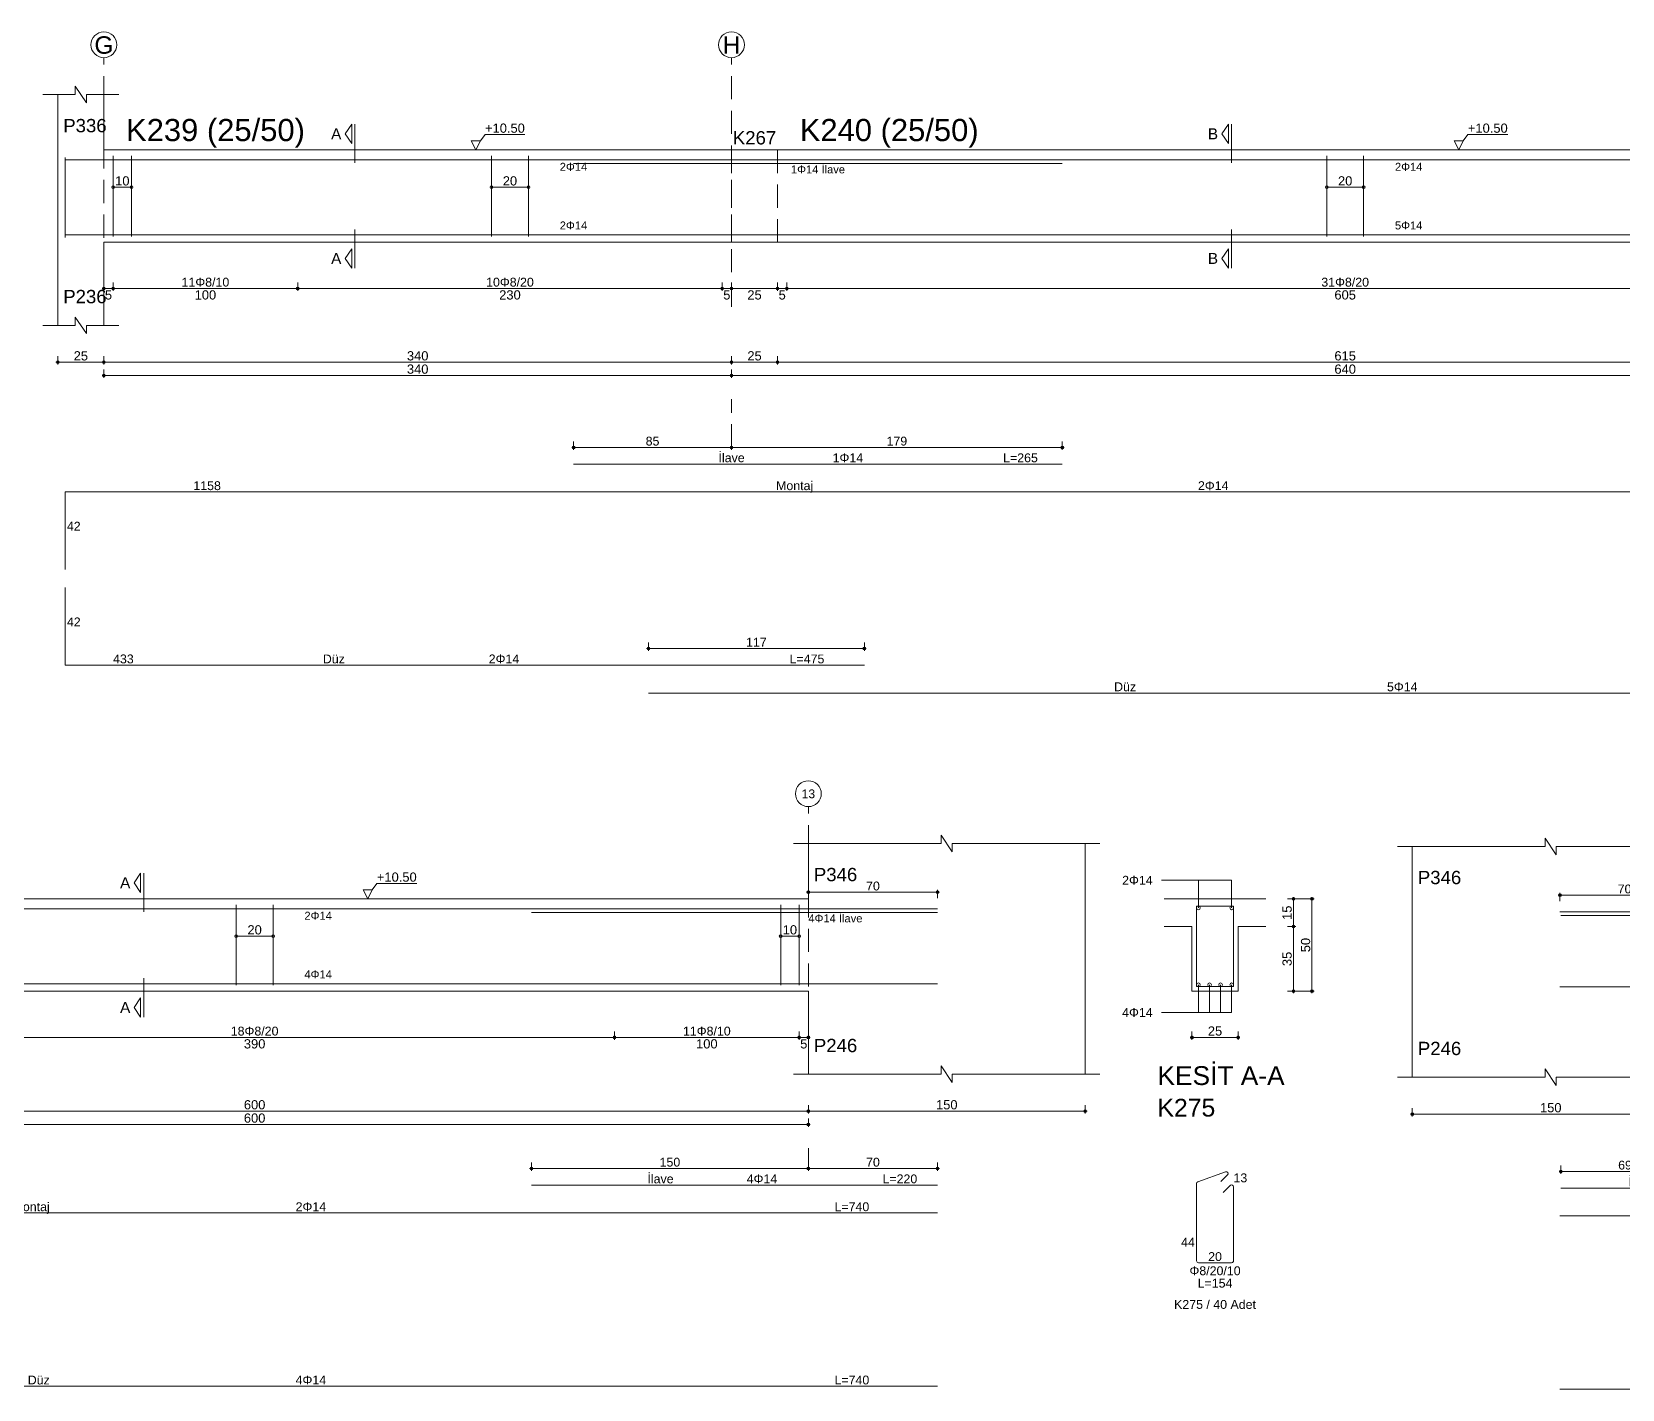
# Model space of a CAD drawing. Header units: millimetres. Extents: x 2232 to 85269, y -3593 to 5869.
# Drawn here: x 45468 to 46760, y -2620 to -1517 of the extents above; entities that cross this region are included whole.
import ezdxf

# ---------------------------------------------------------------- set-up
doc = ezdxf.new("R2010")
doc.units = ezdxf.units.MM
doc.linetypes.add('DASHDOT2', pattern=[12.7, 6.35, -3.175, 0, -3.175])
doc.linetypes.add('DASHED4', pattern=[18.75, 12.5, -6.25])
doc.layers.add('aks', color=251, linetype='DASHDOT2', lineweight=35)
for name, color, linetype in [('Donatı Topl. Uzun. Yazısı', 7, 'Continuous'), ('Donatı Uz. Yazısı', 7, 'Continuous'), ('Donatı Yazısı', 7, 'Continuous'), ('Donatı Çizgisi', 7, 'Continuous'), ('Kiriş', 7, 'Continuous'), ('Standart', 7, 'Continuous'), ('Ölçülendirme', 7, 'Continuous')]:
    doc.layers.add(name, color=color, linetype=linetype)
doc.styles.add('arial_1_18', font='arial.ttf', dxfattribs={"height": 0.2})

# ---------------------------------------------------------------- blocks, each defined once
blk = doc.blocks.new('IDE792Entity7479')
at = {"layer": 'aks', "color": 30, "linetype": 'DASHED4', "lineweight": 5}
for points in [[(17394.35, 2047), (17394.35, 2182)], [(17734.35, 2047), (17734.35, 2182)], [(17734.35, 1970.9), (17734.35, 1997)]]:
    blk.add_lwpolyline(points, dxfattribs=at)
at = {"layer": 'aks', "color": 1, "linetype": 'Continuous', "lineweight": 5}
for centre in [(17394.35, 2189), (17734.35, 2189)]:
    blk.add_circle(centre, 7, dxfattribs=at)
at = {"layer": 'Donatı Çizgisi', "color": 5, "linetype": 'Continuous', "lineweight": 5}
for points in [[(17399.35, 2085.2), (17399.35, 2128.8)], [(17409.35, 2085.2), (17409.35, 2128.8)], [(17604.35, 2085.2), (17604.35, 2128.8)], [(17624.35, 2085.2), (17624.35, 2128.8)], [(18056.85, 2085.2), (18056.85, 2128.8)], [(18076.85, 2085.2), (18076.85, 2128.8)], [(17373.34, 2084.6), (17373.34, 2128)], [(17373.34, 2126.6), (19190.35, 2126.6)], [(17648.85, 2124.6), (17913.6, 2124.6)], [(17373.34, 2086), (19190.35, 2086)], [(17648.85, 1961.9), (17913.6, 1961.9)], [(17373.34, 1904.8), (17373.34, 1946.8)], [(17373.34, 1946.8), (18531.34, 1946.8)], [(17373.34, 1852.95), (17373.34, 1894.95)], [(17373.34, 1852.95), (17806.35, 1852.95)], [(17689.35, 1837.85), (18444.35, 1837.85)]]:
    blk.add_lwpolyline(points, dxfattribs=at)
at = {"layer": 'Kiriş', "color": 1, "linetype": 'Continuous', "lineweight": 5}
for points in [[(17378.85, 2162), (17378.85, 2166.5)], [(17384.85, 2157.5), (17378.85, 2166.5)], [(17361.34, 2162), (17378.85, 2162)], [(17369.34, 2037), (17369.34, 2162)], [(17384.85, 2157.5), (17384.85, 2162)], [(17384.85, 2162), (17402.35, 2162)], [(17394.35, 2132), (17394.35, 2162)], [(17394.35, 2132), (19194.35, 2132)], [(17394.35, 2082), (19194.35, 2082)], [(17394.35, 2037), (17394.35, 2082)], [(17361.34, 2037), (17378.85, 2037)], [(17384.85, 2032.5), (17378.85, 2041.5)], [(17378.85, 2037), (17378.85, 2041.5)], [(17384.85, 2037), (17402.35, 2037)], [(17384.85, 2032.5), (17384.85, 2037)]]:
    blk.add_lwpolyline(points, dxfattribs=at)
at = {"layer": 'Kiriş', "color": 1, "linetype": 'DASHED4', "lineweight": 5}
for points in [[(17734.35, 2082), (17734.35, 2132)], [(17759.35, 2082), (17759.35, 2132)]]:
    blk.add_lwpolyline(points, dxfattribs=at)
at = {"layer": 'Ölçülendirme', "color": 1, "linetype": 'Continuous', "lineweight": 5}
for points in [[(17525.1, 2140.75), (17528.6, 2146)], [(17528.6, 2135.5), (17528.6, 2146)], [(17530.35, 2125), (17530.35, 2146)], [(18000.1, 2140.75), (18003.6, 2146)], [(18003.6, 2135.5), (18003.6, 2146)], [(18005.35, 2125), (18005.35, 2146)], [(17528.6, 2135.5), (17525.1, 2140.75)], [(17595.85, 2132), (17593.35, 2137)], [(17593.35, 2137), (17598.35, 2137)], [(17598.35, 2137), (17595.85, 2132)], [(17598.35, 2137), (17600.85, 2140.33)], [(17600.85, 2140.33), (17622.41, 2140.33)], [(18003.6, 2135.5), (18000.1, 2140.75)], [(18128.35, 2132), (18125.85, 2137)], [(18125.85, 2137), (18130.85, 2137)], [(18130.85, 2137), (18128.35, 2132)], [(18130.85, 2137), (18133.35, 2140.33)], [(18133.35, 2140.33), (18154.91, 2140.33)], [(17595.85, 2132), (17595.85, 2132)], [(18128.35, 2132), (18128.35, 2132)], [(17399.35, 2111.8), (17409.35, 2111.8)], [(17604.35, 2111.8), (17624.35, 2111.8)], [(18056.85, 2111.8), (18076.85, 2111.8)], [(17530.35, 2068), (17530.35, 2089)], [(18005.35, 2068), (18005.35, 2089)], [(17525.1, 2073.25), (17528.6, 2078.5)], [(17528.6, 2068), (17528.6, 2078.5)], [(18000.1, 2073.25), (18003.6, 2078.5)], [(18003.6, 2068), (18003.6, 2078.5)], [(17528.6, 2068), (17525.1, 2073.25)], [(18003.6, 2068), (18000.1, 2073.25)], [(17394.35, 2055.75), (17394.35, 2060.25)], [(17399.35, 2055.75), (17399.35, 2060.25)], [(17499.35, 2055.75), (17499.35, 2060.25)], [(17729.35, 2055.75), (17729.35, 2060.25)], [(17734.35, 2055.75), (17734.35, 2060.25)], [(17759.35, 2055.75), (17759.35, 2060.25)], [(17764.35, 2055.75), (17764.35, 2060.25)], [(17393.35, 2057), (19195.35, 2057)], [(17368.34, 2017), (19195.35, 2017)], [(17369.34, 2015.75), (17369.34, 2020.25)], [(17394.35, 2015.75), (17394.35, 2020.25)], [(17734.35, 2015.75), (17734.35, 2020.25)], [(17759.35, 2015.75), (17759.35, 2020.25)], [(17393.35, 2009.8), (19195.35, 2009.8)], [(17394.35, 2008.55), (17394.35, 2013.05)], [(17734.35, 2008.55), (17734.35, 2013.05)], [(17648.85, 1969.65), (17648.85, 1974.15)], [(17734.35, 1969.65), (17734.35, 1974.15)], [(17734.35, 1969.65), (17734.35, 1974.15)], [(17913.6, 1969.65), (17913.6, 1974.15)], [(17647.85, 1970.9), (17735.35, 1970.9)], [(17733.35, 1970.9), (17914.6, 1970.9)], [(17688.35, 1861.95), (17807.35, 1861.95)], [(17689.35, 1860.7), (17689.35, 1865.2)], [(17806.35, 1860.7), (17806.35, 1865.2)]]:
    blk.add_lwpolyline(points, dxfattribs=at)
for centre in [(17399.35, 2111.8), (17409.35, 2111.8), (17604.35, 2111.8), (17624.35, 2111.8), (18056.85, 2111.8), (18076.85, 2111.8), (17394.35, 2057), (17399.35, 2057), (17399.35, 2057), (17499.35, 2057), (17499.35, 2057), (17729.35, 2057), (17729.35, 2057), (17734.35, 2057), (17734.35, 2057), (17759.35, 2057), (17759.35, 2057), (17764.35, 2057), (17764.35, 2057), (17369.34, 2017), (17394.35, 2017), (17394.35, 2017), (17734.35, 2017), (17734.35, 2017), (17759.35, 2017), (17759.35, 2017), (17394.35, 2009.8), (17734.35, 2009.8), (17734.35, 2009.8), (17648.85, 1970.9), (17734.35, 1970.9), (17734.35, 1970.9), (17913.6, 1970.9), (17689.35, 1861.95), (17806.35, 1861.95)]:
    blk.add_circle(centre, 0.75, dxfattribs=at)
at = {"layer": 'aks', "color": 1, "linetype": 'Continuous', "lineweight": 5, "style": 'arial_1_18'}
for s, p in [('G', (17389.21, 2184.12)), ('H', (17729.58, 2184.12))]:
    blk.add_text(s, height=9.45, dxfattribs=at).set_placement(p)
at = {"layer": 'Donatı Topl. Uzun. Yazısı', "color": 1, "linetype": 'Continuous', "lineweight": 5, "style": 'arial_1_18'}
for s, p in [('L=265', (17881.52, 1962.86)), ('L=475', (17765.86, 1853.91))]:
    blk.add_text(s, height=4.8, dxfattribs=at).set_placement(p)
at = {"layer": 'Donatı Uz. Yazısı', "color": 1, "linetype": 'Continuous', "lineweight": 5, "style": 'arial_1_18'}
for s, p in [('1158', (17442.82, 1947.76)), ('42', (17374.3, 1925.8)), ('42', (17374.3, 1873.95)), ('433', (17399.32, 1853.91))]:
    blk.add_text(s, height=4.8, dxfattribs=at).set_placement(p)
at = {"layer": 'Donatı Yazısı', "color": 5, "linetype": 'Continuous', "lineweight": 5, "style": 'arial_1_18'}
for s, p in [('2Φ14', (17641.31, 2120.72)), ('2Φ14', (18093.81, 2120.72)), ('2Φ14', (17641.31, 2088.96)), ('5Φ14', (18093.81, 2088.96))]:
    blk.add_text(s, height=4.32, rotation=360, dxfattribs=at).set_placement(p)
for s, height, p in [('1Φ14 İlave', 4.32, (17766.57, 2119.32)), ('1Φ14', 4.8, (17789.16, 1962.86)), ('2Φ14', 4.8, (17987.08, 1947.76)), ('2Φ14', 4.8, (17602.84, 1853.91)), ('5Φ14', 4.8, (18089.5, 1838.81))]:
    blk.add_text(s, height=height, dxfattribs=at).set_placement(p)
at = {"layer": 'Donatı Yazısı', "color": 1, "linetype": 'Continuous', "lineweight": 5, "style": 'arial_1_18'}
for s, p in [('İlave', (17727.34, 1962.86)), ('Montaj', (17758.52, 1947.76)), ('Düz', (17512.97, 1853.91)), ('Düz', (17941.67, 1838.81))]:
    blk.add_text(s, height=4.8, dxfattribs=at).set_placement(p)
at = {"layer": 'Kiriş', "color": 1, "linetype": 'Continuous', "lineweight": 5, "style": 'arial_1_18'}
for s, height, p in [('P336', 7.2, (17372.34, 2141.6)), ('K239 (25/50)', 12, (17406.35, 2136.8)), ('K240 (25/50)', 12, (17771.35, 2136.8)), ('K267', 7.2, (17735.1, 2135)), ('P236', 7.2, (17372.34, 2049))]:
    blk.add_text(s, height=height, dxfattribs=at).set_placement(p)
at = {"layer": 'Ölçülendirme', "color": 1, "linetype": 'Continuous', "lineweight": 5, "style": 'arial_1_18'}
for s, height, p in [('+10.50', 5, (17600.85, 2141.33)), ('+10.50', 5, (18133.35, 2141.33)), ('A', 5.95, (17517.45, 2137.77)), ('B', 5.95, (17992.45, 2137.77)), ('A', 5.95, (17517.45, 2070.27)), ('B', 5.95, (17992.45, 2070.27)), ('5', 5, (17394.9, 2051)), ('100', 5, (17443.52, 2051)), ('230', 5, (17608.52, 2051)), ('5', 5, (17729.9, 2051)), ('25', 5, (17742.96, 2051)), ('5', 5, (17759.9, 2051)), ('605', 5, (18061.02, 2051)), ('25', 5, (17377.96, 2018)), ('340', 5, (17558.52, 2018)), ('25', 5, (17742.96, 2018)), ('615', 5, (18061.02, 2018)), ('340', 5, (17558.52, 2010.8)), ('640', 5, (18061.02, 2010.8))]:
    blk.add_text(s, height=height, dxfattribs=at).set_placement(p)
for s, p in [('10', (17400.46, 2112.76)), ('20', (17610.46, 2112.76)), ('20', (18062.96, 2112.76))]:
    blk.add_text(s, height=5, rotation=360, dxfattribs=at).set_placement(p)
at = {"layer": 'Ölçülendirme', "color": 5, "linetype": 'Continuous', "lineweight": 5, "style": 'arial_1_18'}
for s, p in [('11Φ8/10', (17436.42, 2058)), ('10Φ8/20', (17601.42, 2058)), ('31Φ8/20', (18053.92, 2058)), ('85', (17687.87, 1971.9)), ('179', (17818.38, 1971.9)), ('117', (17742.25, 1862.95))]:
    blk.add_text(s, height=4.8, dxfattribs=at).set_placement(p)
blk = doc.blocks.new('IDE792Entity7508')
at = {"layer": 'aks', "color": 30, "linetype": 'DASHED4', "lineweight": 5}
for points in [[(17738.21, 1648.65), (17738.21, 1783.65)], [(17738.21, 1587.65), (17738.21, 1598.65)]]:
    blk.add_lwpolyline(points, dxfattribs=at)
at = {"layer": 'aks', "color": 1, "linetype": 'Continuous', "lineweight": 5}
blk.add_circle((17738.21, 1790.65), 7, dxfattribs=at)
at = {"layer": 'Donatı Çizgisi', "color": 5, "linetype": 'Continuous', "lineweight": 5}
for points in [[(17068.21, 1728.25), (17808.21, 1728.25)], [(17428.21, 1686.85), (17428.21, 1730.45)], [(17448.21, 1686.85), (17448.21, 1730.45)], [(17588.21, 1726.25), (17808.21, 1726.25)], [(17723.21, 1686.85), (17723.21, 1730.45)], [(17733.21, 1686.85), (17733.21, 1730.45)], [(17948.55, 1686.15), (17948.55, 1729.75)], [(17948.55, 1729.75), (17968.55, 1729.75)], [(17968.55, 1686.15), (17968.55, 1729.75)], [(17068.21, 1687.65), (17808.21, 1687.65)], [(17948.55, 1686.15), (17968.55, 1686.15)], [(17949.22, 1580.39), (17964.22, 1585.86)], [(17588.21, 1578.65), (17808.21, 1578.65)], [(17948.55, 1537.57), (17948.55, 1579.44)], [(17961.65, 1580.53), (17965.29, 1584.18)], [(17963.03, 1574.63), (17966.8, 1578.41)], [(17968.55, 1537.57), (17968.55, 1577.69)], [(17068.21, 1563.55), (17808.21, 1563.55)], [(17949.57, 1536.55), (17967.53, 1536.55)], [(17068.21, 1469.7), (17808.21, 1469.7)]]:
    blk.add_lwpolyline(points, dxfattribs=at)
for centre in [(17949.55, 1728.75), (17967.55, 1728.75), (17949.55, 1687.15), (17955.55, 1687.15), (17961.55, 1687.15), (17967.55, 1687.15)]:
    blk.add_circle(centre, 1, dxfattribs=at)
for centre, start, end in [((17964.57, 1584.9), 315, 110), ((17949.57, 1579.44), 110, 180), ((17967.53, 1577.69), 0, 135), ((17949.57, 1537.57), 180, 270), ((17967.53, 1537.57), 270, 0)]:
    blk.add_arc(centre, 1.02, start, end, dxfattribs=at)
at = {"layer": 'Kiriş', "color": 1, "linetype": 'Continuous', "lineweight": 5}
for points in [[(17810.21, 1763.65), (17810.21, 1768.15)], [(17816.21, 1759.15), (17810.21, 1768.15)], [(17730.21, 1763.65), (17810.21, 1763.65)], [(17738.21, 1733.65), (17738.21, 1763.65)], [(17816.21, 1763.65), (17896.21, 1763.65)], [(17816.21, 1759.15), (17816.21, 1763.65)], [(17888.21, 1638.65), (17888.21, 1763.65)], [(17138.21, 1733.65), (17738.21, 1733.65)], [(17931.05, 1733.65), (17986.05, 1733.65)], [(17931.05, 1718.65), (17946.05, 1718.65)], [(17946.05, 1683.65), (17946.05, 1718.65)], [(17971.05, 1718.65), (17986.05, 1718.65)], [(17971.05, 1683.65), (17971.05, 1718.65)], [(17138.21, 1683.65), (17738.21, 1683.65)], [(17738.21, 1638.65), (17738.21, 1683.65)], [(17946.05, 1683.65), (17971.05, 1683.65)], [(17730.21, 1638.65), (17810.21, 1638.65)], [(17816.21, 1634.15), (17810.21, 1643.15)], [(17810.21, 1638.65), (17810.21, 1643.15)], [(17816.21, 1638.65), (17896.21, 1638.65)], [(17816.21, 1634.15), (17816.21, 1638.65)]]:
    blk.add_lwpolyline(points, dxfattribs=at)
at = {"layer": 'Ölçülendirme', "color": 1, "linetype": 'Continuous', "lineweight": 5}
for points in [[(17372.96, 1742.4), (17376.46, 1747.65)], [(17376.46, 1737.15), (17372.96, 1742.4)], [(17376.46, 1737.15), (17376.46, 1747.65)], [(17378.21, 1726.65), (17378.21, 1747.65)], [(17501.96, 1738.65), (17504.46, 1741.98)], [(17504.46, 1741.98), (17526.02, 1741.98)], [(17929.55, 1743.75), (17967.55, 1743.75)], [(17949.55, 1728.75), (17949.55, 1743.75)], [(17967.55, 1728.75), (17967.55, 1743.75)], [(17499.46, 1733.65), (17496.96, 1738.65)], [(17496.96, 1738.65), (17501.96, 1738.65)], [(17501.96, 1738.65), (17499.46, 1733.65)], [(17499.46, 1733.65), (17499.46, 1733.65)], [(17737.21, 1737.25), (17809.21, 1737.25)], [(17738.21, 1734), (17738.21, 1738.5)], [(17808.21, 1734), (17808.21, 1738.5)], [(17997.8, 1733.65), (18012.3, 1733.65)], [(18001.05, 1682.65), (18001.05, 1734.65)], [(18011.05, 1682.65), (18011.05, 1734.65)], [(17997.8, 1718.65), (18002.3, 1718.65)], [(17428.21, 1713.45), (17448.21, 1713.45)], [(17723.21, 1713.45), (17733.21, 1713.45)], [(17378.21, 1669.65), (17378.21, 1690.65)], [(17949.55, 1672.15), (17949.55, 1687.15)], [(17955.55, 1672.15), (17955.55, 1687.15)], [(17961.55, 1672.15), (17961.55, 1687.15)], [(17967.55, 1672.15), (17967.55, 1687.15)], [(17997.8, 1683.65), (18012.3, 1683.65)], [(17372.96, 1674.9), (17376.46, 1680.15)], [(17376.46, 1669.65), (17372.96, 1674.9)], [(17376.46, 1669.65), (17376.46, 1680.15)], [(17929.55, 1672.15), (17967.55, 1672.15)], [(17137.21, 1658.65), (17739.21, 1658.65)], [(17633.21, 1657.4), (17633.21, 1661.9)], [(17733.21, 1657.4), (17733.21, 1661.9)], [(17738.21, 1657.4), (17738.21, 1661.9)], [(17945.05, 1658.65), (17972.05, 1658.65)], [(17946.05, 1657.4), (17946.05, 1661.9)], [(17971.05, 1657.4), (17971.05, 1661.9)], [(17738.21, 1617.4), (17738.21, 1621.9)], [(17888.21, 1617.4), (17888.21, 1621.9)], [(16987.21, 1618.65), (17889.21, 1618.65)], [(17137.21, 1611.45), (17739.21, 1611.45)], [(17738.21, 1610.2), (17738.21, 1614.7)], [(17587.21, 1587.65), (17739.21, 1587.65)], [(17588.21, 1586.4), (17588.21, 1590.9)], [(17737.21, 1587.65), (17809.21, 1587.65)], [(17738.21, 1586.4), (17738.21, 1590.9)], [(17738.21, 1586.4), (17738.21, 1590.9)], [(17808.21, 1586.4), (17808.21, 1590.9)]]:
    blk.add_lwpolyline(points, dxfattribs=at)
for centre in [(17738.21, 1737.25), (17808.21, 1737.25), (18001.05, 1733.65), (18011.05, 1733.65), (18001.05, 1718.65), (17428.21, 1713.45), (17448.21, 1713.45), (17723.21, 1713.45), (17733.21, 1713.45), (18001.05, 1683.65), (18011.05, 1683.65), (17633.21, 1658.65), (17633.21, 1658.65), (17733.21, 1658.65), (17733.21, 1658.65), (17738.21, 1658.65), (17946.05, 1658.65), (17971.05, 1658.65), (17738.21, 1618.65), (17738.21, 1618.65), (17738.21, 1611.45), (17888.21, 1618.65), (17588.21, 1587.65), (17738.21, 1587.65), (17738.21, 1587.65), (17808.21, 1587.65)]:
    blk.add_circle(centre, 0.75, dxfattribs=at)
at = {"layer": 'aks', "color": 1, "linetype": 'Continuous', "lineweight": 5, "style": 'arial_1_18'}
blk.add_text('13', height=4.725, dxfattribs=at).set_placement((17734.54, 1788.21))
at = {"layer": 'Donatı Topl. Uzun. Yazısı', "color": 1, "linetype": 'Continuous', "lineweight": 5, "style": 'arial_1_18'}
for s, p in [('L=220', (17778.38, 1579.61)), ('L=740', (17752.38, 1564.51)), ('L=154', (17949.13, 1523.11)), ('L=740', (17752.38, 1470.66))]:
    blk.add_text(s, height=4.8, dxfattribs=at).set_placement(p)
at = {"layer": 'Donatı Uz. Yazısı', "color": 1, "linetype": 'Continuous', "lineweight": 5, "style": 'arial_1_18'}
for s, p in [('13', (17968.55, 1580.15)), ('44', (17940.13, 1545.27)), ('20', (17954.82, 1537.51))]:
    blk.add_text(s, height=4.8, dxfattribs=at).set_placement(p)
at = {"layer": 'Donatı Yazısı', "color": 5, "linetype": 'Continuous', "lineweight": 5, "style": 'arial_1_18'}
for s, height, p in [('2Φ14', 4.8, (17908.21, 1741.35)), ('4Φ14 İlave', 4.32, (17738.21, 1720.97)), ('4Φ14', 4.8, (17908.21, 1669.75)), ('4Φ14', 4.8, (17704.81, 1579.61)), ('2Φ14', 4.8, (17460.41, 1564.51)), ('Φ8/20/10', 4.8, (17944.69, 1529.83)), ('K275 / 40 Adet', 4.8, (17936.36, 1511.59)), ('4Φ14', 4.8, (17460.41, 1470.66))]:
    blk.add_text(s, height=height, dxfattribs=at).set_placement(p)
for s, p in [('2Φ14', (17465.17, 1722.37)), ('4Φ14', (17465.17, 1690.61))]:
    blk.add_text(s, height=4.32, rotation=360, dxfattribs=at).set_placement(p)
at = {"layer": 'Donatı Yazısı', "color": 1, "linetype": 'Continuous', "lineweight": 5, "style": 'arial_1_18'}
for s, p in [('İlave', (17651.04, 1579.61)), ('Montaj', (17307.08, 1564.51)), ('Düz', (17315.29, 1470.66))]:
    blk.add_text(s, height=4.8, dxfattribs=at).set_placement(p)
at = {"layer": 'Kiriş', "color": 1, "linetype": 'Continuous', "lineweight": 5, "style": 'arial_1_18'}
for s, height, p in [('P346', 7.2, (17741.21, 1743.25)), ('P246', 7.2, (17741.21, 1650.65)), ('KESİT A-A', 10.2, (17927.35, 1632.85)), ('K275', 9.6, (17927.35, 1615.77))]:
    blk.add_text(s, height=height, dxfattribs=at).set_placement(p)
at = {"layer": 'Ölçülendirme', "color": 1, "linetype": 'Continuous', "lineweight": 5, "style": 'arial_1_18'}
for s, height, p in [('A', 5.95, (17365.32, 1739.42)), ('+10.50', 5, (17504.46, 1742.98)), ('70', 4.8, (17769.48, 1738.25)), ('A', 5.95, (17365.32, 1671.92)), ('25', 5, (17954.66, 1659.61)), ('390', 5, (17432.38, 1652.65)), ('100', 5, (17677.38, 1652.65)), ('5', 5, (17733.77, 1652.65)), ('600', 5, (17432.38, 1619.65)), ('150', 5, (17807.38, 1619.65)), ('600', 5, (17432.38, 1612.45))]:
    blk.add_text(s, height=height, dxfattribs=at).set_placement(p)
for s, rotation, p in [('15', 90, (18000.09, 1722.27)), ('20', 360, (17434.33, 1714.41)), ('10', 360, (17724.33, 1714.41)), ('50', 90, (18010.09, 1704.77)), ('35', 90, (18000.09, 1697.27))]:
    blk.add_text(s, height=5, rotation=rotation, dxfattribs=at).set_placement(p)
at = {"layer": 'Ölçülendirme', "color": 5, "linetype": 'Continuous', "lineweight": 5, "style": 'arial_1_18'}
for s, p in [('18Φ8/20', (17425.28, 1659.65)), ('11Φ8/10', (17670.28, 1659.65)), ('150', (17657.62, 1588.65)), ('70', (17769.48, 1588.65))]:
    blk.add_text(s, height=4.8, dxfattribs=at).set_placement(p)
blk = doc.blocks.new('IDE792Entity7509')
at = {"layer": 'aks', "color": 30, "linetype": 'DASHED4', "lineweight": 5}
for points in [[(18429.83, 1648.65), (18429.83, 1783.65)], [(18734.83, 1648.65), (18734.83, 1783.65)], [(18429.83, 1587.65), (18429.83, 1598.65)]]:
    blk.add_lwpolyline(points, dxfattribs=at)
at = {"layer": 'aks', "color": 1, "linetype": 'Continuous', "lineweight": 5}
for centre in [(18429.83, 1790.65), (18734.83, 1790.65)]:
    blk.add_circle(centre, 7, dxfattribs=at)
at = {"layer": 'Donatı Çizgisi', "color": 5, "linetype": 'Continuous', "lineweight": 5}
for points in [[(18359.83, 1728.25), (18804.83, 1728.25)], [(18360.33, 1726.25), (18505.58, 1726.25)], [(18434.83, 1686.85), (18434.83, 1730.45)], [(18444.83, 1686.85), (18444.83, 1730.45)], [(18572.33, 1686.85), (18572.33, 1730.45)], [(18592.33, 1686.85), (18592.33, 1730.45)], [(18719.83, 1686.85), (18719.83, 1730.45)], [(18729.83, 1686.85), (18729.83, 1730.45)], [(18945.17, 1686.15), (18945.17, 1729.75)], [(18945.17, 1729.75), (18965.17, 1729.75)], [(18965.17, 1686.15), (18965.17, 1729.75)], [(18359.83, 1687.65), (18804.83, 1687.65)], [(18945.17, 1686.15), (18965.17, 1686.15)], [(18945.84, 1580.39), (18960.84, 1585.86)], [(18360.33, 1578.65), (18505.58, 1578.65)], [(18945.17, 1537.57), (18945.17, 1579.44)], [(18958.27, 1580.53), (18961.91, 1584.18)], [(18959.65, 1574.63), (18963.42, 1578.41)], [(18965.17, 1537.57), (18965.17, 1577.69)], [(18359.83, 1563.55), (18804.83, 1563.55)], [(18946.19, 1536.55), (18964.15, 1536.55)], [(18359.83, 1469.7), (18804.83, 1469.7)]]:
    blk.add_lwpolyline(points, dxfattribs=at)
for centre in [(18946.17, 1728.75), (18964.17, 1728.75), (18946.17, 1687.15), (18964.17, 1687.15)]:
    blk.add_circle(centre, 1, dxfattribs=at)
for centre, start, end in [((18961.19, 1584.9), 315, 110), ((18946.19, 1579.44), 110, 180), ((18964.15, 1577.69), 0, 135), ((18946.19, 1537.57), 180, 270), ((18964.15, 1537.57), 270, 0)]:
    blk.add_arc(centre, 1.02, start, end, dxfattribs=at)
at = {"layer": 'Kiriş', "color": 1, "linetype": 'Continuous', "lineweight": 5}
for points in [[(18351.83, 1763.65), (18351.83, 1768.15)], [(18357.83, 1759.15), (18351.83, 1768.15)], [(18806.83, 1763.65), (18806.83, 1768.15)], [(18812.83, 1759.15), (18806.83, 1768.15)], [(18271.83, 1763.65), (18351.83, 1763.65)], [(18279.83, 1638.65), (18279.83, 1763.65)], [(18357.83, 1759.15), (18357.83, 1763.65)], [(18357.83, 1763.65), (18437.83, 1763.65)], [(18429.83, 1733.65), (18429.83, 1763.65)], [(18726.83, 1763.65), (18806.83, 1763.65)], [(18734.83, 1733.65), (18734.83, 1763.65)], [(18812.83, 1763.65), (18892.83, 1763.65)], [(18812.83, 1759.15), (18812.83, 1763.65)], [(18884.83, 1638.65), (18884.83, 1763.65)], [(18429.83, 1733.65), (18734.83, 1733.65)], [(18927.67, 1733.65), (18982.67, 1733.65)], [(18927.67, 1718.65), (18942.67, 1718.65)], [(18942.67, 1683.65), (18942.67, 1718.65)], [(18967.67, 1718.65), (18982.67, 1718.65)], [(18967.67, 1683.65), (18967.67, 1718.65)], [(18429.83, 1683.65), (18734.83, 1683.65)], [(18429.83, 1638.65), (18429.83, 1683.65)], [(18734.83, 1638.65), (18734.83, 1683.65)], [(18942.67, 1683.65), (18967.67, 1683.65)], [(18271.83, 1638.65), (18351.83, 1638.65)], [(18357.83, 1634.15), (18351.83, 1643.15)], [(18351.83, 1638.65), (18351.83, 1643.15)], [(18357.83, 1638.65), (18437.83, 1638.65)], [(18357.83, 1634.15), (18357.83, 1638.65)], [(18726.83, 1638.65), (18806.83, 1638.65)], [(18812.83, 1634.15), (18806.83, 1643.15)], [(18806.83, 1638.65), (18806.83, 1643.15)], [(18812.83, 1638.65), (18892.83, 1638.65)], [(18812.83, 1634.15), (18812.83, 1638.65)]]:
    blk.add_lwpolyline(points, dxfattribs=at)
at = {"layer": 'Ölçülendirme', "color": 1, "linetype": 'Continuous', "lineweight": 5}
for points in [[(18546.58, 1742.4), (18550.08, 1747.65)], [(18550.08, 1737.15), (18546.58, 1742.4)], [(18550.08, 1737.15), (18550.08, 1747.65)], [(18551.83, 1726.65), (18551.83, 1747.65)], [(18616.58, 1738.65), (18619.08, 1741.98)], [(18619.08, 1741.98), (18640.64, 1741.98)], [(18926.17, 1743.75), (18964.17, 1743.75)], [(18946.17, 1728.75), (18946.17, 1743.75)], [(18964.17, 1728.75), (18964.17, 1743.75)], [(18358.83, 1737.25), (18430.83, 1737.25)], [(18359.83, 1734), (18359.83, 1738.5)], [(18429.83, 1734), (18429.83, 1738.5)], [(18614.08, 1733.65), (18611.58, 1738.65)], [(18611.58, 1738.65), (18616.58, 1738.65)], [(18616.58, 1738.65), (18614.08, 1733.65)], [(18614.08, 1733.65), (18614.08, 1733.65)], [(18733.83, 1737.25), (18805.83, 1737.25)], [(18734.83, 1734), (18734.83, 1738.5)], [(18804.83, 1734), (18804.83, 1738.5)], [(18994.42, 1733.65), (19008.92, 1733.65)], [(18997.67, 1682.65), (18997.67, 1734.65)], [(19007.67, 1682.65), (19007.67, 1734.65)], [(18994.42, 1718.65), (18998.92, 1718.65)], [(18434.83, 1713.45), (18444.83, 1713.45)], [(18572.33, 1713.45), (18592.33, 1713.45)], [(18719.83, 1713.45), (18729.83, 1713.45)], [(18551.83, 1669.65), (18551.83, 1690.65)], [(18946.17, 1672.15), (18946.17, 1687.15)], [(18964.17, 1672.15), (18964.17, 1687.15)], [(18994.42, 1683.65), (19008.92, 1683.65)], [(18546.58, 1674.9), (18550.08, 1680.15)], [(18550.08, 1669.65), (18546.58, 1674.9)], [(18550.08, 1669.65), (18550.08, 1680.15)], [(18926.17, 1672.15), (18964.17, 1672.15)], [(18428.83, 1658.65), (18735.83, 1658.65)], [(18429.83, 1657.4), (18429.83, 1661.9)], [(18434.83, 1657.4), (18434.83, 1661.9)], [(18534.83, 1657.4), (18534.83, 1661.9)], [(18629.83, 1657.4), (18629.83, 1661.9)], [(18729.83, 1657.4), (18729.83, 1661.9)], [(18734.83, 1657.4), (18734.83, 1661.9)], [(18941.67, 1658.65), (18968.67, 1658.65)], [(18942.67, 1657.4), (18942.67, 1661.9)], [(18967.67, 1657.4), (18967.67, 1661.9)], [(18279.83, 1617.4), (18279.83, 1621.9)], [(18429.83, 1617.4), (18429.83, 1621.9)], [(18734.83, 1617.4), (18734.83, 1621.9)], [(18884.83, 1617.4), (18884.83, 1621.9)], [(18278.83, 1618.65), (18885.83, 1618.65)], [(18428.83, 1611.45), (18735.83, 1611.45)], [(18429.83, 1610.2), (18429.83, 1614.7)], [(18734.83, 1610.2), (18734.83, 1614.7)], [(18359.33, 1587.65), (18430.83, 1587.65)], [(18360.33, 1586.4), (18360.33, 1590.9)], [(18428.83, 1587.65), (18506.58, 1587.65)], [(18429.83, 1586.4), (18429.83, 1590.9)], [(18429.83, 1586.4), (18429.83, 1590.9)], [(18505.58, 1586.4), (18505.58, 1590.9)]]:
    blk.add_lwpolyline(points, dxfattribs=at)
for centre in [(18359.83, 1737.25), (18429.83, 1737.25), (18734.83, 1737.25), (18804.83, 1737.25), (18997.67, 1733.65), (19007.67, 1733.65), (18997.67, 1718.65), (18434.83, 1713.45), (18444.83, 1713.45), (18572.33, 1713.45), (18592.33, 1713.45), (18719.83, 1713.45), (18729.83, 1713.45), (18997.67, 1683.65), (19007.67, 1683.65), (18429.83, 1658.65), (18434.83, 1658.65), (18434.83, 1658.65), (18534.83, 1658.65), (18534.83, 1658.65), (18629.83, 1658.65), (18629.83, 1658.65), (18729.83, 1658.65), (18729.83, 1658.65), (18734.83, 1658.65), (18942.67, 1658.65), (18967.67, 1658.65), (18279.83, 1618.65), (18429.83, 1618.65), (18429.83, 1618.65), (18429.83, 1611.45), (18734.83, 1618.65), (18734.83, 1618.65), (18734.83, 1611.45), (18884.83, 1618.65), (18360.33, 1587.65), (18429.83, 1587.65), (18429.83, 1587.65), (18505.58, 1587.65)]:
    blk.add_circle(centre, 0.75, dxfattribs=at)
at = {"layer": 'aks', "color": 1, "linetype": 'Continuous', "lineweight": 5, "style": 'arial_1_18'}
for s, height, p in [('10', 4.725, (18426.16, 1788.21)), ('9', 9.45, (18731.16, 1785.77))]:
    blk.add_text(s, height=height, dxfattribs=at).set_placement(p)
at = {"layer": 'Donatı Topl. Uzun. Yazısı', "color": 1, "linetype": 'Continuous', "lineweight": 5, "style": 'arial_1_18'}
for s, p in [('L=145', (18479.49, 1579.61)), ('L=445', (18763.75, 1564.51)), ('L=154', (18945.75, 1523.11)), ('L=445', (18763.75, 1470.66))]:
    blk.add_text(s, height=4.8, dxfattribs=at).set_placement(p)
at = {"layer": 'Donatı Uz. Yazısı', "color": 1, "linetype": 'Continuous', "lineweight": 5, "style": 'arial_1_18'}
for s, p in [('13', (18965.17, 1580.15)), ('44', (18936.75, 1545.27)), ('20', (18951.44, 1537.51))]:
    blk.add_text(s, height=4.8, dxfattribs=at).set_placement(p)
at = {"layer": 'Donatı Yazısı', "color": 5, "linetype": 'Continuous', "lineweight": 5, "style": 'arial_1_18'}
for s, height, p in [('2Φ14', 4.8, (18904.83, 1741.35)), ('1Φ14 İlave', 4.32, (18400.52, 1720.97)), ('2Φ14', 4.8, (18904.83, 1669.75)), ('1Φ14', 4.8, (18437.31, 1579.61)), ('2Φ14', 4.8, (18595.68, 1564.51)), ('Φ8/20/10', 4.8, (18941.31, 1529.83)), ('K276 / 26 Adet', 4.8, (18932.98, 1511.59)), ('2Φ14', 4.8, (18595.68, 1470.66))]:
    blk.add_text(s, height=height, dxfattribs=at).set_placement(p)
for p in [(18609.29, 1722.37), (18609.29, 1690.61)]:
    blk.add_text('2Φ14', height=4.32, rotation=360, dxfattribs=at).set_placement(p)
at = {"layer": 'Donatı Yazısı', "color": 1, "linetype": 'Continuous', "lineweight": 5, "style": 'arial_1_18'}
for s, p in [('İlave', (18397, 1579.61)), ('Montaj', (18495.45, 1564.51)), ('Düz', (18503.66, 1470.66))]:
    blk.add_text(s, height=4.8, dxfattribs=at).set_placement(p)
at = {"layer": 'Kiriş', "color": 1, "linetype": 'Continuous', "lineweight": 5, "style": 'arial_1_18'}
for s, height, p in [('P346', 7.2, (18282.83, 1743.25)), ('K276 (25/50)', 12, (18441.83, 1738.45)), ('P347', 7.2, (18737.83, 1743.25)), ('P246', 7.2, (18282.83, 1650.65)), ('P247', 7.2, (18737.83, 1650.65)), ('KESİT A-A', 10.2, (18923.97, 1632.85)), ('K276', 9.6, (18923.97, 1615.77))]:
    blk.add_text(s, height=height, dxfattribs=at).set_placement(p)
at = {"layer": 'Ölçülendirme', "color": 1, "linetype": 'Continuous', "lineweight": 5, "style": 'arial_1_18'}
for s, height, p in [('70', 4.8, (18391.1, 1738.25)), ('A', 5.95, (18538.94, 1739.42)), ('+10.50', 5, (18619.08, 1742.98)), ('70', 4.8, (18766.1, 1738.25)), ('A', 5.95, (18538.94, 1671.92)), ('25', 5, (18951.28, 1659.61)), ('5', 5, (18430.39, 1652.65)), ('100', 5, (18479.01, 1652.65)), ('95', 5, (18578.45, 1652.65)), ('100', 5, (18674, 1652.65)), ('5', 5, (18730.39, 1652.65)), ('150', 5, (18349, 1619.65)), ('305', 5, (18576.51, 1619.65)), ('150', 5, (18804.01, 1619.65)), ('305', 5, (18576.51, 1612.45))]:
    blk.add_text(s, height=height, dxfattribs=at).set_placement(p)
for s, rotation, p in [('15', 90, (18996.71, 1722.27)), ('10', 360, (18435.95, 1714.41)), ('20', 360, (18578.45, 1714.41)), ('10', 360, (18720.95, 1714.41)), ('50', 90, (19006.71, 1704.77)), ('35', 90, (18996.71, 1697.27))]:
    blk.add_text(s, height=5, rotation=rotation, dxfattribs=at).set_placement(p)
at = {"layer": 'Ölçülendirme', "color": 5, "linetype": 'Continuous', "lineweight": 5, "style": 'arial_1_18'}
for s, p in [('11Φ8/10', (18471.9, 1659.65)), ('4Φ8/20', (18571.27, 1659.65)), ('11Φ8/10', (18666.9, 1659.65)), ('69', (18391.35, 1588.65)), ('76', (18463.98, 1588.65))]:
    blk.add_text(s, height=4.8, dxfattribs=at).set_placement(p)

msp = doc.modelspace()

# ---------------------------------------------------------------- block references
at = {"layer": 'Standart', "xscale": 1.5, "yscale": 1.5, "zscale": 1.5}
for name, p in [('IDE792Entity7479', (19434.7, -4810.7)), ('IDE792Entity7508', (19491.4, -4821.7)), ('IDE792Entity7509', (19169.8, -4824.1))]:
    msp.add_blockref(name, p, dxfattribs=at)

doc.saveas('drawing.dxf')
